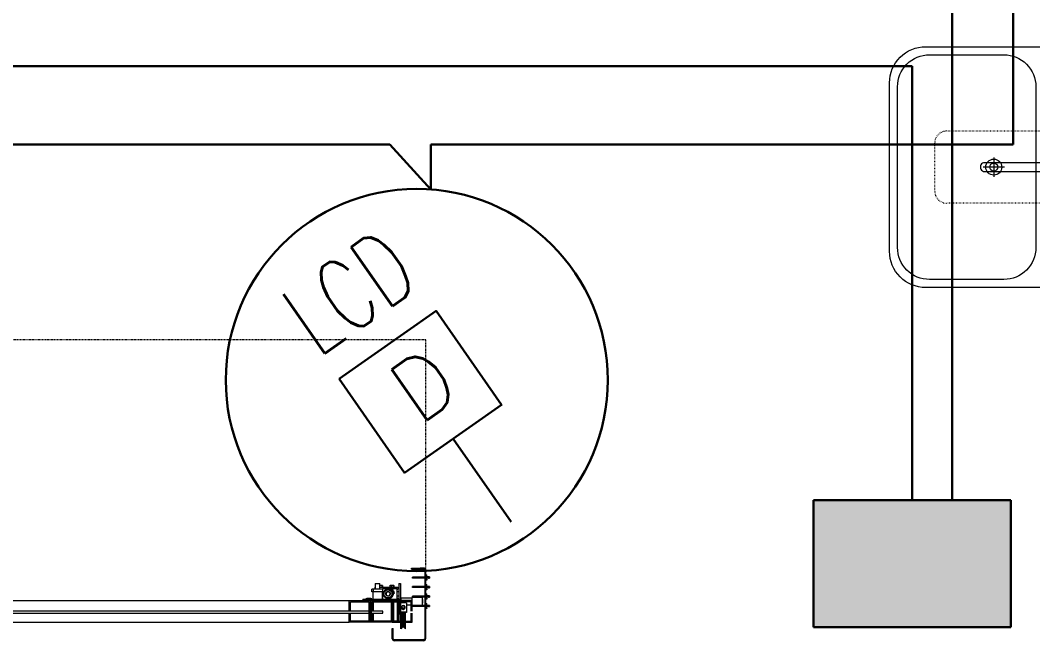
# Model space of a CAD drawing. Extents: x -1439 to 34962, y -872 to 8330.
# Drawn here: x 2447.7 to 2700, y 334.7 to 489.6 of the extents above; entities that cross this region are included whole.
import ezdxf

# ---------------------------------------------------------------- set-up
doc = ezdxf.new("R2010")
doc.units = 0
doc.linetypes.add('DOT2', pattern=[0.125, 0, -0.125])
doc.layers.get('0').update_dxf_attribs({"color": 9, "lineweight": 9})
for name, color, linetype, lineweight in [('05V', 9, 'Continuous', 9), ('06D', 9, 'Continuous', 9), ('10', 9, 'Continuous', 9), ('15', 9, 'Continuous', 9), ('20', 9, 'DOT2', 9), ('E-DATA LCD EKRAN', 7, 'Continuous', 30), ('E-DATA PRİZİ (RJ45)', 7, 'Continuous', 30), ('E-KABLO', 7, 'Continuous', 30), ('E-KUVVET PANOSU (MCC)', 7, 'Continuous', 30), ('E-LINYE', 7, 'Continuous', 30), ('E-YAZI', 7, 'Continuous', 30)]:
    doc.layers.add(name, color=color, linetype=linetype, lineweight=lineweight)
doc.styles.add('E-YAZI', font='txttw.shx')

# ---------------------------------------------------------------- blocks, each defined once
blk = doc.blocks.new('p-seksiyonel kapı profil')
for p, q in [((-11.28, 7.76), (-11.28, 7.08)), ((-11.28, 7.76), (-11.25, 7.76)), ((-11.25, 7.76), (-10.99, 7.76)), ((-11.25, 7.53), (-11.25, 7.76)), ((-10.99, 7.53), (-10.99, 7.76)), ((-8.92, 7.76), (-8.92, 7.08)), ((-8.92, 7.76), (-8.89, 7.76)), ((-8.89, 7.76), (-8.62, 7.76)), ((-8.89, 7.53), (-8.89, 7.76)), ((-8.62, 7.53), (-8.62, 7.76)), ((-6.56, 7.76), (-6.56, 7.08)), ((-6.56, 7.76), (-6.53, 7.76)), ((-6.53, 7.76), (-6.26, 7.76)), ((-6.53, 7.53), (-6.53, 7.76)), ((-6.26, 7.53), (-6.26, 7.76)), ((-4.19, 7.76), (-4.19, 7.08)), ((-4.19, 7.76), (-4.16, 7.76)), ((-4.16, 7.76), (-3.9, 7.76)), ((-4.16, 7.53), (-4.16, 7.76)), ((-3.9, 7.53), (-3.9, 7.76)), ((-13.26, 6.34), (-13.5, 6.34)), ((-13.5, 3.27), (-13.5, 6.34)), ((-13.5, 6.34), (-13.5, 5.67)), ((-13.5, 6.34), (-13.5, 6.34)), ((-13.5, 5.67), (-13.5, 5.49)), ((-13.5, 5.67), (-13.5, 5.67)), ((-13.5, 5.49), (-13.5, 5.49)), ((-13.26, 3.27), (-13.26, 6.34)), ((-13.02, 6.82), (-13.03, 6.82)), ((-13.02, 6.58), (-13.02, 6.82)), ((-13.02, 6.82), (4.13, 6.82)), ((-13.02, 6.58), (4.13, 6.58)), ((-11.79, 6.84), (-11.79, 7.08)), ((-11.25, 7.08), (-11.79, 7.08)), ((-11.79, 6.84), (-11.28, 6.84)), ((-11.25, 7.53), (-10.99, 7.53)), ((-11.25, 6.82), (-11.25, 7.53)), ((-11.25, 6.58), (-11.25, 3.51)), ((-11.01, 6.58), (-11.01, 3.51)), ((-10.99, 7.53), (-10.99, 6.84)), ((-10.71, 7.08), (-10.99, 7.08)), ((-10.71, 6.84), (-10.99, 6.84)), ((-10.71, 6.84), (-10.71, 7.08)), ((-10.71, 7.08), (-10.48, 7.08)), ((-10.71, 6.84), (-10.48, 6.84)), ((-10.48, 7.08), (-10.48, 6.84)), ((-9.42, 6.84), (-9.42, 7.08)), ((-8.89, 7.08), (-9.42, 7.08)), ((-9.42, 6.84), (-8.92, 6.84)), ((-8.89, 7.53), (-8.62, 7.53)), ((-8.89, 6.82), (-8.89, 7.53)), ((-8.89, 6.58), (-8.89, 3.51)), ((-8.65, 6.58), (-8.65, 3.51)), ((-8.62, 7.53), (-8.62, 6.84)), ((-8.35, 7.08), (-8.62, 7.08)), ((-8.35, 6.84), (-8.62, 6.84)), ((-8.35, 6.84), (-8.35, 7.08)), ((-8.35, 7.08), (-8.12, 7.08)), ((-8.35, 6.84), (-8.12, 6.84)), ((-8.12, 7.08), (-8.12, 6.84)), ((-7.06, 6.84), (-7.06, 7.08)), ((-6.53, 7.08), (-7.06, 7.08)), ((-7.06, 6.84), (-6.56, 6.84)), ((-6.53, 7.53), (-6.26, 7.53)), ((-6.53, 6.82), (-6.53, 7.53)), ((-6.53, 6.58), (-6.53, 3.51)), ((-6.29, 6.58), (-6.29, 3.51)), ((-6.26, 7.53), (-6.26, 6.84)), ((-5.99, 7.08), (-6.26, 7.08)), ((-5.99, 6.84), (-6.26, 6.84)), ((-6.14, 5.99), (-6.14, 3.39)), ((-6.14, 5.99), (-4.25, 5.99)), ((-5.99, 6.84), (-5.99, 7.08)), ((-5.99, 7.08), (-5.76, 7.08)), ((-5.99, 6.84), (-5.76, 6.84)), ((-5.76, 7.08), (-5.76, 6.84)), ((-5.67, 6.04), (-5.72, 5.99)), ((-5.67, 6.04), (-5.53, 6.04)), ((-5.53, 6.04), (-4.73, 6.04)), ((-4.68, 5.99), (-4.73, 6.04)), ((-4.7, 6.84), (-4.7, 7.08)), ((-4.16, 7.08), (-4.7, 7.08)), ((-4.7, 6.84), (-4.19, 6.84)), ((-4.25, 3.39), (-4.25, 5.99)), ((-4.16, 7.53), (-3.9, 7.53)), ((-4.16, 6.82), (-4.16, 7.53)), ((-4.16, 6.58), (-4.16, 3.51)), ((-3.93, 6.58), (-3.93, 3.51)), ((-3.9, 7.53), (-3.9, 6.84)), ((-3.63, 7.08), (-3.9, 7.08)), ((-3.63, 6.84), (-3.9, 6.84)), ((-3.63, 6.84), (-3.63, 7.08)), ((-3.63, 7.08), (-3.39, 7.08)), ((-3.63, 6.84), (-3.39, 6.84)), ((-3.39, 7.08), (-3.39, 6.84)), ((4.13, 6.58), (4.13, 6.82)), ((4.37, 6.34), (4.6, 6.34)), ((4.37, 6.34), (4.37, -1.04)), ((4.6, 6.34), (4.6, -1.04)), ((-13.26, 3.27), (-13.5, 3.27)), ((-11.01, 3.51), (-11.25, 3.51)), ((-8.65, 3.51), (-8.89, 3.51)), ((-6.29, 3.51), (-6.53, 3.51)), ((-6.14, 3.39), (-4.25, 3.39)), ((-6.03, 3.39), (-6.03, 0.6)), ((-4.37, 2.07), (-4.37, 3.39)), ((-3.93, 3.51), (-4.16, 3.51)), ((-9.63, 0.12), (-9.63, 0.59)), ((-9.63, 0.59), (-5.32, 0.59)), ((-9.63, 0.12), (-5.85, 0.12)), ((-6.03, 0.6), (-5.77, 0.6)), ((-5.85, -0.36), (-5.85, 0.12)), ((-5.82, 0.15), (-5.82, -0.36)), ((-5.79, 0.6), (-5.79, 0.59)), ((-5.79, 0.12), (-5.79, 0.15)), ((-5.79, 0.12), (-5.32, 0.12)), ((-5.79, -0.13), (-5.79, 0.12)), ((-5.77, 0.6), (-4.85, 0.6)), ((-5.06, 0), (-5.41, 0)), ((-5.32, 0.12), (-5.32, 0.59)), ((-4.85, 0.59), (-5.32, 0.59)), ((-5.32, 0.12), (-5.32, 0)), ((-5.32, 0.12), (-0.24, 0.12)), ((-4.89, 0), (-5.06, 0)), ((-4.83, 0), (-4.89, 0)), ((-4.85, 2.07), (-4.85, 0.59)), ((-4.85, 2.07), (-2.52, 2.07)), ((-4.85, 0.59), (-3.19, 0.59)), ((-4.85, 0.59), (-4.85, 0.47)), ((-4.85, 0.47), (-3.19, 0.47)), ((-4.84, 0.4), (-4.85, 0.47)), ((-4.84, 0.34), (-4.84, 0.4)), ((-4.83, 0.28), (-4.84, 0.34)), ((-4.83, 0.22), (-4.83, 0.28)), ((-4.82, 0.18), (-4.83, 0.22)), ((-4.81, 0), (-4.83, 0)), ((-4.81, 0.15), (-4.82, 0.18)), ((-4.8, 0.12), (-4.81, 0.15)), ((-4.55, 0), (-4.81, 0)), ((-4.78, 0.12), (-4.8, 0.12)), ((-4.53, 0), (-4.55, 0)), ((-4.47, 0), (-4.53, 0)), ((-3.36, 0), (-4.47, 0)), ((-4.13, 1.38), (-4.15, 1.24)), ((-4.15, 1.24), (-4.13, 1.1)), ((-4.07, 1.51), (-4.13, 1.38)), ((-4.13, 1.1), (-4.07, 0.97)), ((-3.97, 1.61), (-4.07, 1.51)), ((-4.04, 1.38), (-4.07, 1.24)), ((-4.07, 1.24), (-4.04, 1.1)), ((-4.07, 0.97), (-3.97, 0.87)), ((-3.98, 1.51), (-4.04, 1.38)), ((-4.04, 1.1), (-3.98, 0.97)), ((-3.89, 1.61), (-3.98, 1.51)), ((-3.98, 0.97), (-3.89, 0.87)), ((-3.85, 1.68), (-3.97, 1.61)), ((-3.97, 0.87), (-3.85, 0.8)), ((-3.77, 1.68), (-3.89, 1.61)), ((-3.89, 0.87), (-3.77, 0.8)), ((-3.72, 1.71), (-3.85, 1.68)), ((-3.85, 0.8), (-3.72, 0.77)), ((-3.84, 1.65), (-3.63, 1.44)), ((-3.63, 1.04), (-3.83, 0.83)), ((-3.64, 1.71), (-3.77, 1.68)), ((-3.77, 0.8), (-3.64, 0.77)), ((-3.58, 1.7), (-3.72, 1.71)), ((-3.72, 0.77), (-3.58, 0.78)), ((-3.26, 1.44), (-3.63, 1.44)), ((-3.26, 1.04), (-3.63, 1.04)), ((-3.45, 1.65), (-3.58, 1.7)), ((-3.58, 0.78), (-3.45, 0.83)), ((-3.22, 1.24), (-3.55, 1.24)), ((-3.34, 1.56), (-3.45, 1.65)), ((-3.45, 0.83), (-3.34, 0.92)), ((-3.23, 0), (-3.36, 0)), ((-3.26, 1.45), (-3.34, 1.56)), ((-3.34, 0.92), (-3.26, 1.04)), ((-3.22, 1.31), (-3.26, 1.45)), ((-3.26, 1.04), (-3.22, 1.17)), ((-3.13, 0), (-3.23, 0)), ((-3.22, 1.17), (-3.22, 1.31)), ((-3.19, 0.59), (-2.52, 0.59)), ((-3.19, 0.59), (-3.19, 0.47)), ((-3.19, 0.47), (-3.16, 0.41)), ((-3.16, 0.41), (-3.07, 0.35)), ((-2.71, 0), (-3.13, 0)), ((-3.07, 0.35), (-2.93, 0.3)), ((-2.93, 0.3), (-2.74, 0.25)), ((-2.74, 0.25), (-2.5, 0.21)), ((-2.29, 0), (-2.71, 0)), ((-2.52, 2.07), (-2.52, 0.59)), ((-2.52, 2.07), (-2.44, 2.07)), ((-2.52, 0.59), (-2.5, 0.59)), ((-2.44, 0.59), (-2.5, 0.59)), ((-2.5, 0.59), (-2.5, 0.21)), ((-2.5, 0.21), (-2.49, 0.17)), ((-2.49, 0.17), (-2.48, 0.14)), ((-2.48, 0.14), (-2.46, 0.12)), ((-2.46, 0.12), (-2.45, 0.12)), ((-2.44, 2.07), (-2.44, 0.59)), ((1.61, 1.83), (-2.44, 1.83)), ((1.62, 1.8), (-2.44, 1.8)), ((1.27, 1.44), (-2.44, 1.44)), ((1.18, 1.24), (-2.44, 1.24)), ((1.26, 1.04), (-2.44, 1.04)), ((1.62, 0.68), (-2.44, 0.68)), ((1.61, 0.65), (-2.44, 0.65)), ((-2.44, 0.59), (-2.44, 0.12)), ((-2.01, 0.59), (-2.44, 0.59)), ((-2.19, 0), (-2.29, 0)), ((-2.06, 0), (-2.19, 0)), ((-1.64, 0), (-2.06, 0)), ((-2.01, 0.59), (-2.01, 0.12)), ((-2.01, 0.59), (0, 0.59)), ((-1.69, 0.65), (-1.74, 0.59)), ((-1.53, 0), (-1.64, 0)), ((-0.95, 0), (-1.53, 0)), ((-0.89, 0), (-0.95, 0)), ((-0.87, 0), (-0.89, 0)), ((-0.6, 0), (-0.87, 0)), ((-0.62, 0.59), (-0.68, 0.65)), ((-0.58, 0), (-0.6, 0)), ((-0.52, 0), (-0.58, 0)), ((-0.36, 0), (-0.52, 0)), ((0, 0), (-0.36, 0)), ((-0.24, 0.12), (-0.24, 0)), ((-0.24, 0.12), (0, 0.12)), ((0, 0.12), (0, 0.59)), ((0, 0), (0, 0)), ((1.62, 0.68), (1.26, 1.04)), ((1.27, 1.44), (1.62, 1.8)), ((-9.19, -1.11), (-9.22, -1.11)), ((-9.22, -1.18), (-9.22, -1.11)), ((-9.22, -1.18), (-9.19, -1.12)), ((-9.22, -1.2), (-9.22, -1.18)), ((-9.19, -1.41), (-9.22, -1.2)), ((-9.22, -1.65), (-9.22, -1.2)), ((-9.22, -1.65), (-9.19, -1.42)), ((-9.22, -1.68), (-9.22, -1.65)), ((-9.19, -1.88), (-9.22, -1.68)), ((-9.22, -2.05), (-9.22, -1.68)), ((-9.22, -2.05), (-9.19, -1.88)), ((-9.2, -2.05), (-9.22, -2.06)), ((-9.22, -2.06), (-9.22, -2.05)), ((-9.19, -1.07), (-9.19, -1.12)), ((-9.19, -1.07), (-8.74, -1.07)), ((-9.19, -1.12), (-9.19, -1.11)), ((-9.19, -1.12), (-9.19, -1.16)), ((-9.19, -1.16), (-9.19, -1.42)), ((-9.19, -1.16), (-8.74, -1.16)), ((-9.19, -1.42), (-9.19, -1.41)), ((-9.19, -1.42), (-9.19, -1.67)), ((-9.19, -1.67), (-8.74, -1.67)), ((-9.19, -1.67), (-9.19, -1.88)), ((-9.19, -2.09), (-9.19, -1.88)), ((-9.19, -1.88), (-9.19, -1.88)), ((-9.19, -2.09), (-8.74, -2.09)), ((-8.74, -0.14), (-8.27, -0.14)), ((-8.74, -2.18), (-8.74, -0.14)), ((-8.74, -4.56), (-8.74, -2.18)), ((-8.74, -2.18), (-8.39, -2.18)), ((-8.39, -0.36), (-5.79, -0.36)), ((-8.39, -0.36), (-8.39, -0.4)), ((-8.39, -3.93), (-8.39, -0.4)), ((-8.39, -0.4), (-5.79, -0.4)), ((-8.28, -1.86), (-8.31, -2.07)), ((-8.31, -2.07), (-8.31, -2.16)), ((-8.28, -2.14), (-8.31, -2.35)), ((-8.31, -2.35), (-8.31, -2.56)), ((-8.21, -1.66), (-8.28, -1.86)), ((-8.21, -1.94), (-8.28, -2.14)), ((-8.27, -0.36), (-8.27, -0.14)), ((-8.13, -2.35), (-8.24, -2.6)), ((-8.24, -2.67), (-8.13, -2.41)), ((-8.1, -1.47), (-8.21, -1.66)), ((-8.1, -1.75), (-8.21, -1.94)), ((-8.21, -2.45), (-8.19, -2.24)), ((-8.21, -2.48), (-8.19, -2.27)), ((-8.21, -2.45), (-8.21, -2.48)), ((-8.19, -2.24), (-8.13, -2.03)), ((-8.19, -2.27), (-8.13, -2.06)), ((-8.13, -2.03), (-8.02, -1.83)), ((-8.13, -2.06), (-8.02, -1.86)), ((-8.02, -2.1), (-8.13, -2.35)), ((-8.13, -2.41), (-8, -2.15)), ((-7.96, -1.31), (-8.1, -1.47)), ((-7.96, -1.59), (-8.1, -1.75)), ((-8.09, -2.53), (-8.08, -2.4)), ((-8.08, -2.4), (-8.05, -2.27)), ((-8.05, -2.27), (-8, -2.15)), ((-8.02, -1.83), (-7.88, -1.66)), ((-8.02, -1.86), (-7.88, -1.69)), ((-8, -2.07), (-8.02, -2.1)), ((-7.88, -1.8), (-8, -2.07)), ((-8, -2.15), (-7.94, -2.03)), ((-8, -2.15), (-7.99, -2.11)), ((-7.99, -2.11), (-7.87, -1.87)), ((-7.8, -1.17), (-7.96, -1.31)), ((-7.8, -1.45), (-7.96, -1.59)), ((-7.94, -2.03), (-7.86, -1.93)), ((-7.76, -1.55), (-7.88, -1.8)), ((-7.88, -1.66), (-7.78, -1.57)), ((-7.88, -1.69), (-7.81, -1.63)), ((-7.87, -1.87), (-7.76, -1.62)), ((-7.86, -1.93), (-7.77, -1.83)), ((-7.62, -1.06), (-7.8, -1.17)), ((-7.62, -1.34), (-7.8, -1.45)), ((-7.77, -1.83), (-7.67, -1.75)), ((-7.49, -1.52), (-7.76, -1.55)), ((-7.76, -1.62), (-7.76, -1.55)), ((-7.76, -1.62), (-7.48, -1.6)), ((-7.74, -1.54), (-7.71, -1.52)), ((-7.71, -1.52), (-7.52, -1.42)), ((-7.68, -2.57), (-7.66, -2.41)), ((-7.67, -2.53), (-7.68, -2.49)), ((-7.67, -1.53), (-7.52, -1.45)), ((-7.67, -1.75), (-7.56, -1.68)), ((-7.66, -2.41), (-7.6, -2.26)), ((-7.42, -0.99), (-7.62, -1.06)), ((-7.42, -1.27), (-7.62, -1.34)), ((-7.6, -2.26), (-7.49, -2.14)), ((-7.59, -0.1), (-7.59, -0.36)), ((-7.59, -2.26), (-7.59, -2.53)), ((-7.54, -2.32), (-7.59, -2.46)), ((-7.59, -2.46), (-7.59, -2.61)), ((-7.56, -1.68), (-7.44, -1.63)), ((-7.46, -2.19), (-7.54, -2.32)), ((-7.52, -1.42), (-7.31, -1.36)), ((-7.52, -1.45), (-7.31, -1.39)), ((-7.22, -1.49), (-7.49, -1.52)), ((-7.49, -2.14), (-7.36, -2.04)), ((-7.48, -1.6), (-7.18, -1.57)), ((-7.34, -2.1), (-7.46, -2.19)), ((-7.44, -1.63), (-7.31, -1.59)), ((-7.21, -0.95), (-7.42, -0.99)), ((-7.21, -1.23), (-7.42, -1.27)), ((-7.36, -2.04), (-7.21, -1.99)), ((-7.2, -2.05), (-7.34, -2.1)), ((-7.31, -1.36), (-7.09, -1.33)), ((-7.31, -1.39), (-7.09, -1.37)), ((-7.31, -1.59), (-7.18, -1.57)), ((-7.18, -1.49), (-7.22, -1.49)), ((-7.13, -0.95), (-7.21, -0.95)), ((-6.99, -1.23), (-7.21, -1.23)), ((-7.21, -1.99), (-7.05, -1.98)), ((-7.05, -2.03), (-7.2, -2.05)), ((-6.89, -1.46), (-7.18, -1.49)), ((-7.18, -1.57), (-7.14, -1.57)), ((-7.18, -1.57), (-7.05, -1.57)), ((-7.14, -1.57), (-6.87, -1.54)), ((-7.09, -0.96), (-7.09, -0.94)), ((-7.09, -1.33), (-6.87, -1.36)), ((-7.09, -1.37), (-6.87, -1.39)), ((-7.05, -1.57), (-6.92, -1.58)), ((-7.05, -1.98), (-6.89, -2.01)), ((-6.91, -2.07), (-7.05, -2.03)), ((-6.78, -1.26), (-6.99, -1.23)), ((-6.92, -1.58), (-6.79, -1.61)), ((-6.78, -2.14), (-6.91, -2.07)), ((-6.61, -1.44), (-6.89, -1.46)), ((-6.89, -2.01), (-6.75, -2.08)), ((-6.87, -1.36), (-6.66, -1.42)), ((-6.87, -1.39), (-6.71, -1.43)), ((-6.87, -1.54), (-6.61, -1.51)), ((-6.79, -1.61), (-6.67, -1.66)), ((-6.58, -1.33), (-6.78, -1.26)), ((-6.67, -2.25), (-6.78, -2.14)), ((-6.75, -2.08), (-6.63, -2.19)), ((-6.67, -1.66), (-6.56, -1.72)), ((-6.61, -2.39), (-6.67, -2.25)), ((-6.66, -1.42), (-6.64, -1.43)), ((-6.63, -2.19), (-6.55, -2.33)), ((-6.61, -1.51), (-6.61, -1.44)), ((-6.52, -1.56), (-6.61, -1.44)), ((-6.61, -1.51), (-6.52, -1.63)), ((-6.59, -2.53), (-6.61, -2.39)), ((-6.59, -0.36), (-6.59, -0.1)), ((-6.59, -2.53), (-6.59, -2.26)), ((-6.39, -1.44), (-6.58, -1.33)), ((-6.58, -1.45), (-6.47, -1.52)), ((-6.56, -1.72), (-6.45, -1.8)), ((-6.55, -1.5), (-6.47, -1.55)), ((-6.55, -2.33), (-6.5, -2.48)), ((-6.27, -1.9), (-6.52, -1.56)), ((-6.52, -1.63), (-6.27, -1.99)), ((-6.5, -2.49), (-6.51, -2.54)), ((-6.5, -2.48), (-6.5, -2.64)), ((-6.47, -1.52), (-6.3, -1.66)), ((-6.47, -1.55), (-6.3, -1.69)), ((-6.45, -1.8), (-6.35, -1.89)), ((-6.23, -1.57), (-6.39, -1.44)), ((-6.35, -1.89), (-6.27, -1.99)), ((-6.3, -1.66), (-6.16, -1.83)), ((-6.3, -1.69), (-6.16, -1.86)), ((-6.18, -2.03), (-6.27, -1.9)), ((-6.27, -1.99), (-6.18, -2.11)), ((-6.27, -1.99), (-6.2, -2.1)), ((-6.09, -1.74), (-6.23, -1.57)), ((-6.2, -2.1), (-6.15, -2.22)), ((-5.94, -2.38), (-6.18, -2.03)), ((-6.18, -2.11), (-5.94, -2.45)), ((-6.16, -1.83), (-6.05, -2.02)), ((-6.16, -1.86), (-6.05, -2.05)), ((-6.15, -2.22), (-6.11, -2.34)), ((-6.11, -2.34), (-6.09, -2.47)), ((-5.98, -1.92), (-6.09, -1.74)), ((-6.09, -2.47), (-6.09, -2.6)), ((-6.05, -2.02), (-5.99, -2.23)), ((-6.05, -2.05), (-5.99, -2.26)), ((-5.94, -2.45), (-6.05, -2.71)), ((-5.99, -2.23), (-5.98, -2.29)), ((-5.99, -2.26), (-5.98, -2.29)), ((-5.91, -2.12), (-5.98, -1.92)), ((-5.94, -2.45), (-5.94, -2.38)), ((-5.92, -0.36), (-5.92, -0.09)), ((-5.87, -2.33), (-5.91, -2.12)), ((-5.85, -0.07), (-5.9, -0.07)), ((-5.9, -0.07), (-5.9, -0.36)), ((-5.86, -2.44), (-5.87, -2.33)), ((-5.87, -2.53), (-5.86, -2.44)), ((-5.79, -0.29), (-5.79, -0.13)), ((-5.79, -0.13), (-5.41, -0.13)), ((-5.79, -0.13), (-5.79, -0.16)), ((-5.79, -0.31), (-5.41, -0.31)), ((-5.79, -0.32), (-5.79, -0.36)), ((-5.79, -0.36), (-5.79, -0.4)), ((-5.79, -0.36), (-5.41, -0.36)), ((-5.79, -3.93), (-5.79, -0.4)), ((-5.7, -0.4), (-5.79, -0.4)), ((-5.61, -0.39), (-5.7, -0.4)), ((-5.53, -0.39), (-5.61, -0.39)), ((-5.46, -0.38), (-5.53, -0.39)), ((-5.41, -0.38), (-5.46, -0.38)), ((1.59, -1.51), (1.59, -1.27)), ((4.13, -1.27), (1.59, -1.27)), ((4.13, -1.51), (1.59, -1.51)), ((4.13, -1.27), (4.13, -1.51)), ((4.37, -1.04), (4.6, -1.04)), ((-8.27, -4.56), (-9.69, -4.56)), ((-9.69, -5.74), (-9.69, -4.56)), ((-9.19, -4), (-9.22, -3.94)), ((-9.22, -4.12), (-9.22, -3.94)), ((-9.22, -4.12), (-9.19, -4)), ((-9.22, -4.14), (-9.22, -4.12)), ((-9.19, -4.37), (-9.22, -4.14)), ((-9.22, -4.56), (-9.22, -4.14)), ((-9.21, -4.56), (-9.19, -4.37)), ((-9.19, -3.9), (-9.19, -4)), ((-9.19, -3.9), (-8.74, -3.9)), ((-9.19, -4), (-9.19, -4.1)), ((-9.19, -4), (-9.19, -4)), ((-9.19, -4.1), (-9.19, -4.37)), ((-9.19, -4.1), (-8.74, -4.1)), ((-9.19, -4.37), (-9.19, -4.56)), ((-9.19, -4.37), (-9.19, -4.37)), ((-8.39, -3.93), (-5.79, -3.93)), ((-8.31, -2.56), (-8.29, -2.67)), ((-8.28, -2.72), (-8.28, -2.71)), ((-8.22, -2.92), (-8.28, -2.72)), ((-8.27, -3.93), (-8.27, -6.14)), ((-8.24, -2.67), (-8.24, -2.6)), ((-8.16, -2.79), (-8.24, -2.67)), ((-8, -3.26), (-8.22, -2.92)), ((-8.13, -2.91), (-8.17, -2.77)), ((-7.91, -3.15), (-8.16, -2.79)), ((-8.02, -3.11), (-8.13, -2.91)), ((-8.09, -2.66), (-8.09, -2.53)), ((-8.07, -2.79), (-8.09, -2.66)), ((-8.03, -2.91), (-8.07, -2.79)), ((-7.98, -3.03), (-8.03, -2.91)), ((-7.88, -3.27), (-8.02, -3.11)), ((-7.68, -3.51), (-8, -3.26)), ((-7.91, -3.15), (-7.98, -3.03)), ((-7.83, -3.25), (-7.91, -3.15)), ((-7.82, -3.27), (-7.91, -3.15)), ((-7.77, -3.38), (-7.88, -3.27)), ((-7.73, -3.34), (-7.83, -3.25)), ((-7.57, -3.61), (-7.82, -3.27)), ((-7.62, -3.41), (-7.73, -3.34)), ((-7.67, -2.6), (-7.68, -2.52)), ((-7.66, -2.64), (-7.68, -2.52)), ((-7.66, -2.73), (-7.68, -2.57)), ((-7.63, -3.53), (-7.68, -3.51)), ((-7.62, -2.68), (-7.67, -2.53)), ((-7.62, -2.75), (-7.67, -2.6)), ((-7.59, -2.79), (-7.66, -2.64)), ((-7.59, -2.87), (-7.66, -2.73)), ((-7.62, -2.67), (-7.55, -2.73)), ((-7.52, -2.82), (-7.62, -2.68)), ((-7.52, -2.88), (-7.62, -2.75)), ((-7.51, -3.48), (-7.62, -3.41)), ((-7.59, -2.53), (-7.59, -2.7)), ((-7.59, -2.61), (-7.54, -2.75)), ((-7.49, -2.91), (-7.59, -2.79)), ((-7.49, -3), (-7.59, -2.87)), ((-7.57, -2.76), (-7.53, -2.79)), ((-7.3, -3.59), (-7.57, -3.61)), ((-7.56, -3.93), (-7.56, -6.14)), ((-5.79, -3.97), (-7.56, -3.97)), ((-7.54, -2.75), (-7.46, -2.87)), ((-7.53, -2.79), (-7.52, -2.8)), ((-7.45, -2.89), (-7.52, -2.82)), ((-7.4, -2.98), (-7.52, -2.88)), ((-7.38, -3.52), (-7.51, -3.48)), ((-7.36, -3.01), (-7.49, -2.91)), ((-7.36, -3.09), (-7.49, -3)), ((-7.46, -2.87), (-7.34, -2.97)), ((-7.29, -3.65), (-7.43, -3.6)), ((-7.25, -3.05), (-7.4, -2.98)), ((-7.26, -3.55), (-7.38, -3.52)), ((-7.21, -3.06), (-7.36, -3.01)), ((-7.21, -3.14), (-7.36, -3.09)), ((-7.34, -2.97), (-7.2, -3.02)), ((-7.04, -3.57), (-7.3, -3.59)), ((-6.88, -3.64), (-7.29, -3.65)), ((-7.13, -3.57), (-7.26, -3.55)), ((-7.09, -3.07), (-7.25, -3.05)), ((-7.09, -3.6), (-7.24, -3.59)), ((-7.05, -3.07), (-7.21, -3.06)), ((-7.05, -3.15), (-7.21, -3.14)), ((-7.2, -3.02), (-7.05, -3.03)), ((-7, -3.56), (-7.13, -3.57)), ((-6.93, -3.05), (-7.09, -3.07)), ((-6.87, -3.58), (-7.09, -3.6)), ((-7.05, -3.03), (-6.91, -3)), ((-6.89, -3.04), (-7.05, -3.07)), ((-6.89, -3.12), (-7.05, -3.15)), ((-7, -3.56), (-7.04, -3.57)), ((-6.7, -3.53), (-7, -3.56)), ((-6.87, -3.54), (-7, -3.56)), ((-6.79, -2.99), (-6.93, -3.05)), ((-6.91, -3), (-6.78, -2.92)), ((-6.75, -2.96), (-6.89, -3.04)), ((-6.75, -3.05), (-6.89, -3.12)), ((-6.51, -3.51), (-6.88, -3.64)), ((-6.74, -3.5), (-6.87, -3.54)), ((-6.72, -3.54), (-6.87, -3.58)), ((-6.66, -2.89), (-6.79, -2.99)), ((-6.78, -2.92), (-6.67, -2.82)), ((-6.63, -2.85), (-6.75, -2.96)), ((-6.63, -2.94), (-6.75, -3.05)), ((-6.62, -3.45), (-6.74, -3.5)), ((-6.66, -2.82), (-6.73, -2.89)), ((-6.42, -3.5), (-6.7, -3.53)), ((-6.67, -2.82), (-6.61, -2.68)), ((-6.57, -2.69), (-6.66, -2.82)), ((-6.66, -2.8), (-6.61, -2.76)), ((-6.57, -2.76), (-6.66, -2.89)), ((-6.63, -2.73), (-6.56, -2.67)), ((-6.55, -2.72), (-6.63, -2.85)), ((-6.55, -2.8), (-6.63, -2.94)), ((-6.51, -3.38), (-6.62, -3.45)), ((-6.61, -2.68), (-6.59, -2.53)), ((-6.59, -2.7), (-6.59, -2.53)), ((-6.51, -2.54), (-6.57, -2.69)), ((-6.51, -2.61), (-6.57, -2.76)), ((-6.5, -2.56), (-6.55, -2.72)), ((-6.5, -2.64), (-6.55, -2.8)), ((-6.5, -2.52), (-6.51, -2.61)), ((-6.41, -3.3), (-6.51, -3.38)), ((-6.5, -2.52), (-6.5, -2.56)), ((-6.31, -3.26), (-6.42, -3.5)), ((-6.32, -3.2), (-6.41, -3.3)), ((-6.18, -3.25), (-6.37, -3.41)), ((-6.24, -3.1), (-6.32, -3.2)), ((-6.19, -3.02), (-6.31, -3.26)), ((-6.16, -3.1), (-6.29, -3.27)), ((-6.18, -2.98), (-6.24, -3.1)), ((-6.18, -2.98), (-6.19, -3.02)), ((-6.05, -2.71), (-6.18, -2.98)), ((-6.13, -2.86), (-6.18, -2.98)), ((-6.17, -3.24), (-6.08, -3.13)), ((-6.05, -2.91), (-6.16, -3.1)), ((-6.1, -2.73), (-6.13, -2.86)), ((-6.09, -2.6), (-6.1, -2.73)), ((-6.08, -3.13), (-5.97, -2.95)), ((-5.99, -2.7), (-6.05, -2.91)), ((-5.97, -2.55), (-5.99, -2.7)), ((-5.97, -2.95), (-5.9, -2.74)), ((-5.9, -2.74), (-5.87, -2.53)), ((-5.79, -3.93), (-5.7, -3.93)), ((-5.79, -3.93), (-5.79, -4.01)), ((-5.79, -8.86), (-5.79, -4.01)), ((-5.79, -4.01), (-5.41, -4.01)), ((-5.7, -3.93), (-5.61, -3.92)), ((-5.61, -3.92), (-5.53, -3.92)), ((-5.53, -3.92), (-5.46, -3.91)), ((-5.46, -3.91), (-5.41, -3.91)), ((-9.69, -5.74), (-8.27, -5.74)), ((-8.74, -5.88), (-8.74, -5.74)), ((-8.74, -5.88), (-8.27, -5.88)), ((-7.56, -6.14), (-8.27, -6.14)), ((-8.27, -6.14), (-8.27, -6.63)), ((-7.56, -6.63), (-8.27, -6.63)), ((-7.56, -6.14), (-7.56, -6.63)), ((-7.56, -6.33), (-5.79, -6.33)), ((-5.92, -7.82), (-5.92, -6.82)), ((-5.85, -6.81), (-5.9, -6.81)), ((-5.9, -6.81), (-5.9, -7.84)), ((-5.85, -8.04), (-5.85, -6.61)), ((-5.82, -6.58), (-5.82, -8.07)), ((-5.9, -7.84), (-5.85, -7.84)), ((-5.79, -8.86), (-5.41, -8.86))]:
    blk.add_line(p, q)
for centre, radius, start, end in [((-13.02, 6.34), 0.473, 90, 180), ((-13.03, 6.34), 0.473, 90, 180), ((-13.02, 6.34), 0.236, 90, 180), ((-11.28, 6.81), 0.0295, 11.537, 90), ((-10.99, 6.81), 0.0295, 90, 168.463), ((-8.92, 6.81), 0.0295, 11.537, 90), ((-8.62, 6.81), 0.0295, 90, 168.463), ((-6.56, 6.81), 0.0295, 11.537, 90), ((-6.26, 6.81), 0.0295, 90, 168.463), ((-4.19, 6.81), 0.0295, 11.537, 90), ((-3.9, 6.81), 0.0295, 90, 168.463), ((4.13, 6.34), 0.473, 0, 90), ((4.13, 6.34), 0.236, 0, 90), ((-7.09, -0.1), 0.502, 153.6489, 180), ((-7.09, -0.1), 0.502, 0, 26.3511), ((-5.82, 0.12), 0.0295, 90, 180), ((-5.32, 0.12), 0.472, 90, 180), ((-3.84, 1.24), 0.295, 0.8144, 45), ((-3.84, 1.24), 0.295, 315.6236, 359.6289), ((1.47, 1.24), 0.295, 135, 179.1856), ((1.47, 1.24), 0.295, 180.3711, 224.3764), ((-5.9, -0.09), 0.0177, 90, 180), ((4.13, -1.04), 0.473, 270, 0), ((4.13, -1.04), 0.236, 270, 0), ((-5.9, -6.82), 0.0177, 90, 180), ((-5.82, -6.61), 0.0295, 90, 180), ((-5.9, -7.82), 0.0177, 180, 270), ((-5.82, -8.04), 0.0295, 180, 270)]:
    blk.add_arc(centre, radius, start, end)
blk = doc.blocks.new('p-seksiyonel-5851')
at = {"layer": '06D'}
for points in [[(-13.45, 2.7), (-97.66, 2.7)], [(-13.35, -2.7), (-97.66, -2.7)]]:
    blk.add_lwpolyline(points, dxfattribs=at)
at = {"layer": '10'}
for points in [[(-113.35, -0.05), (-113.35, -2.7), (-108.35, -2.7), (-108.35, 2.7), (-113.35, 2.7), (-113.35, 0.45)], [(-109.86, -2.7), (-109.86, 2.7), (-102.86, 2.7), (-102.86, -2.7), (-109.86, -2.7)], [(-103.35, -0.05), (-103.35, -2.7), (-108.35, -2.7), (-108.35, 2.7), (-103.35, 2.7), (-103.35, 0.45)], [(-97.66, -0.05), (-97.66, -2.7), (-102.86, -2.7), (-102.86, 2.7), (-97.66, 2.7), (-97.66, 0.45)], [(-113.05, -0.05), (-113.05, -2.4), (-108.65, -2.4), (-108.65, 2.4), (-113.05, 2.4), (-113.05, 0.45)], [(-103.65, -0.05), (-103.65, -2.4), (-108.05, -2.4), (-108.05, 2.4), (-103.65, 2.4), (-103.65, 0.45)], [(-97.96, -0.05), (-97.96, -2.4), (-102.56, -2.4), (-102.56, 2.4), (-97.96, 2.4), (-97.96, 0.45)]]:
    blk.add_lwpolyline(points, dxfattribs=at)
blk.add_lwpolyline([(-109.56, -2.4), (-109.56, 2.4), (-103.16, 2.4), (-103.16, -2.4)], close=True, dxfattribs=at)
at = {"layer": '15'}
blk.add_lwpolyline([(-106.05, -0.05), (-11.85, -0.05), (-11.85, 0.45), (-106.05, 0.45), (-106.05, -0.05)], dxfattribs=at)
at = {"layer": '20'}
blk.add_lwpolyline([(-116.7, -1.22), (-116.7, -67.69), (299.99, -67.69), (299.99, -1.22)], dxfattribs=at)
at = {"layer": '10', "rotation": 90}
blk.add_blockref('p-seksiyonel kapı profil', (-109.86, 2.71), dxfattribs=at)
blk = doc.blocks.new('A$C6B6E2180')
for points in [[(0, 2.66), (0, -2.66)], [(-2.42, 0), (2.42, 0)]]:
    blk.add_lwpolyline(points)
for radius in [2, 1]:
    blk.add_circle((0, 0), radius)
blk = doc.blocks.new('p-batarya uno')
at = {"linetype": 'Continuous', "elevation": 5.3}
blk.add_lwpolyline([(1959.69, 13727.45), (1962.73, 13727.45), (1962.83, 13727.49), (1962.88, 13727.6), (1962.95, 13729.55), (1962.88, 13731.5), (1962.83, 13731.6), (1962.73, 13731.65), (1959.69, 13731.65), (1959.65, 13731.57), (1959.65, 13731.52), (1959.41, 13731.55), (1959.35, 13731.55), (1959.25, 13731.65), (1957.79, 13731.65), (1957.49, 13731.89), (1956.84, 13732.15), (1956.4, 13732.22), (1956.15, 13732.25), (1955.46, 13732.15), (1954.81, 13731.89), (1954.25, 13731.45), (1953.81, 13730.89), (1953.55, 13730.24), (1953.45, 13729.55), (1953.55, 13728.86), (1953.81, 13728.21), (1954.25, 13727.65), (1954.81, 13727.21), (1955.05, 13727.11), (1955.05, 13712.11), (1955.09, 13711.84), (1955.2, 13711.58), (1955.37, 13711.36), (1955.6, 13711.19), (1955.87, 13711.09), (1956.15, 13711.05), (1956.43, 13711.09), (1956.7, 13711.19), (1956.93, 13711.36), (1957.1, 13711.58), (1957.21, 13711.84), (1957.25, 13712.11), (1957.25, 13712.3), (1957.25, 13712.43), (1957.25, 13712.66), (1957.25, 13713.02), (1957.25, 13713.51), (1957.25, 13714.13), (1957.25, 13727.11), (1957.49, 13727.21), (1957.79, 13727.45), (1959.25, 13727.45), (1959.35, 13727.55), (1959.41, 13727.55), (1959.65, 13727.57), (1959.65, 13727.52), (1959.69, 13727.45)], close=True, dxfattribs=at)
at = {"linetype": 'Continuous'}
blk.add_lwpolyline([(1955.05, 13727.11), (1955.05, 13729.57), (1955.09, 13729.84), (1955.19, 13730.1), (1955.37, 13730.33), (1955.6, 13730.5), (1955.86, 13730.61), (1956.15, 13730.65), (1956.43, 13730.6), (1956.7, 13730.5), (1956.93, 13730.33), (1957.1, 13730.1), (1957.21, 13729.84), (1957.25, 13729.57), (1957.25, 13729.26), (1957.25, 13728.92), (1957.25, 13727.11)], dxfattribs=at)
for points, elevation in [([(1959.25, 13731.65), (1959.25, 13727.45)], 5.3), ([(1959.35, 13727.55), (1959.35, 13731.55)], 5.31), ([(1959.41, 13731.55), (1959.41, 13727.55)], 5.31), ([(1959.69, 13731.65), (1959.72, 13731.57), (1959.74, 13731.45), (1959.75, 13731.36), (1959.76, 13731.25), (1959.78, 13731.01), (1959.81, 13730.55), (1959.82, 13730.06), (1959.83, 13729.55), (1959.82, 13729.06), (1959.81, 13728.54), (1959.79, 13728.16), (1959.78, 13728.09), (1959.76, 13727.84), (1959.75, 13727.74), (1959.74, 13727.65), (1959.73, 13727.58), (1959.72, 13727.52), (1959.69, 13727.45)], 5.3)]:
    blk.add_lwpolyline(points, dxfattribs=dict(at, elevation=elevation))
blk.add_arc((1956.15, 13729.55), 2.25, 299.2676, 240.7324, dxfattribs=at)
blk = doc.blocks.new('shift lavabo plan-60cm')
at = {"ltscale": 2}
for points in [[(0, 0), (60, 0), (60, -37.5, -0.414214), (51, -46.5), (9, -46.5, -0.414214), (0, -37.5)], [(10, -10), (50, -10, -0.414214), (58, -18), (58, -36.5, -0.414214), (50, -44.5), (10, -44.5, -0.414214), (2, -36.5), (2, -18, -0.414214)]]:
    blk.add_lwpolyline(points, format="xyb", close=True, dxfattribs=at)
at = {"layer": '20', "linetype": 'DOT2', "ltscale": 2}
blk.add_lwpolyline([(21, 0), (39, 0), (39, -32.23, -0.414214), (36, -35.23), (24, -35.23, -0.414214), (21, -32.23)], format="xyb", close=True, dxfattribs=at)
blk.add_blockref('p-batarya uno', (-1926.15, -13734.9))
at = {"ltscale": 2}
blk.add_blockref('A$C6B6E2180', (30, -20.5), dxfattribs=at)
blk = doc.blocks.new('E-DATA LCD EKRAN')
at = {"layer": 'E-DATA PRİZİ (RJ45)', "color": 1}
blk.add_line((0, 0), (0, 41.99), dxfattribs=at)
blk.add_lwpolyline([(-24.58, 89.56), (24.58, 89.56), (24.58, 41.99), (-24.58, 41.99)], close=True, dxfattribs=at)
blk.add_circle((1.61, 70.65), 79.36, dxfattribs=at)
at = {"layer": 'E-DATA PRİZİ (RJ45)', "color": 1, "style": 'E-YAZI'}
blk.add_text('D', height=25.6, dxfattribs=at).set_placement((-8.79, 54.59))
at = {"layer": 'E-YAZI', "color": 1, "style": 'E-YAZI', "width": 0.7}
blk.add_text('LCD', height=30, dxfattribs=at).set_placement((-26.97, 101.57))
blk = doc.blocks.new('100_KUVVET PANOSU (MCC)')
at = {"layer": 'E-KUVVET PANOSU (MCC)', "color": 4}
for p, q in [((-3.072, 3.948), (3.072, 3.948)), ((-3.072, 0), (-3.072, 3.948)), ((3.072, 3.948), (3.072, 0)), ((3.072, 0), (-3.072, 0))]:
    blk.add_line(p, q, dxfattribs=at)
blk.add_solid([(-3.072, 3.948), (3.072, 3.948), (-3.072, 0), (3.072, 0)], dxfattribs=at)

msp = doc.modelspace()

# ---------------------------------------------------------------- linework, layer by layer
at = {"layer": 'E-KABLO', "color": 6, "ltscale": 40}
for p, q in [((2680, 1140.26), (2680, 370)), ((689.44, 478.11), (2670, 478.11)), ((2670, 370), (2670, 478.11))]:
    msp.add_line(p, q, dxfattribs=at)
at = {"layer": 'E-KABLO', "color": 4, "ltscale": 40}
msp.add_line((2550, 447.45), (2539.77, 458.63), dxfattribs=at)
msp.add_lwpolyline([(2550, 447.45), (2550, 458.63), (2550, 458.63)], dxfattribs=at)
at = {"layer": 'E-LINYE', "color": 4}
for p, q in [((2695.2, 458.63), (2695.2, 1120.88)), ((698.18, 458.63), (2539.77, 458.63)), ((2550, 458.63), (2695.2, 458.63))]:
    msp.add_line(p, q, dxfattribs=at)

# ---------------------------------------------------------------- block references
at = {"rotation": 180}
msp.add_blockref('p-seksiyonel-5851', (2432.04, 342.31), dxfattribs=at)
at = {"layer": '05V', "extrusion": (0, 0, -1), "xscale": -1, "zscale": -1, "rotation": 89.99999999999993}
msp.add_blockref('shift lavabo plan-60cm', (-2710.84, 483), dxfattribs=at)
at = {"layer": 'E-DATA LCD EKRAN', "color": 1, "xscale": 0.6, "yscale": 0.6, "zscale": 0.6, "rotation": 34.9303302235072}
msp.add_blockref('E-DATA LCD EKRAN', (2570, 364.65), dxfattribs=at)
at = {"layer": 'E-KUVVET PANOSU (MCC)', "xscale": 8, "yscale": 8, "zscale": 8, "rotation": 180}
msp.add_blockref('100_KUVVET PANOSU (MCC)', (2670, 370), dxfattribs=at)

doc.saveas('drawing.dxf')
